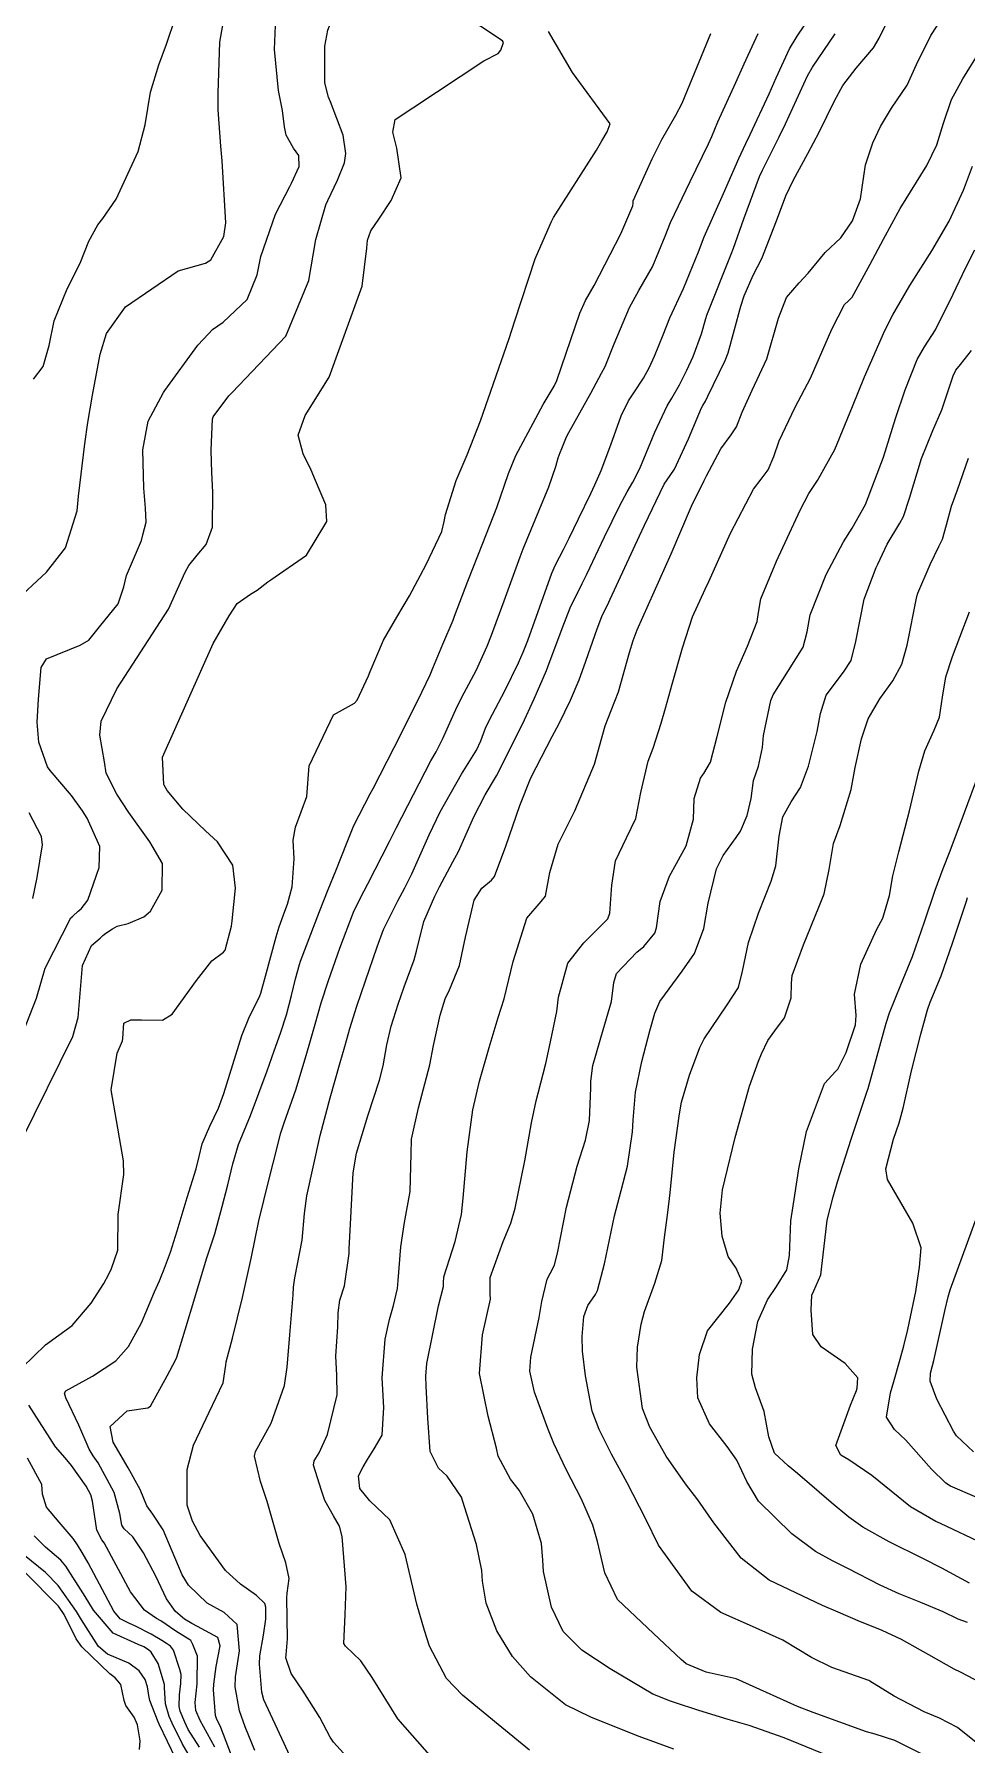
# Model space of a CAD drawing. Header units: feet. Extents: x 1313198 to 1317500, y 385000 to 389511.
# Drawn here: x 1316748.1 to 1316940, y 386686.8 to 387038.7 of the extents above; entities that cross this region are included whole.
import ezdxf

# ---------------------------------------------------------------- set-up
doc = ezdxf.new("R2010")
doc.units = ezdxf.units.FT
doc.layers.add('C-TOPO-MAJR', color=32, linetype='CONTINUOUS')

msp = doc.modelspace()

# ---------------------------------------------------------------- linework, layer by layer
at = {"layer": 'C-TOPO-MAJR'}
for points in [[(1316826.03, 387023.6), (1316840.61, 387033.24), (1316843.55, 387034.78), (1316844.15, 387035.44), (1316844.7, 387037.06), (1316844.44, 387037.38), (1316835.56, 387043.26), (1316837.77, 387049.92), (1316847.21, 387062.8), (1316851.21, 387069.67), (1316852.22, 387071.02)], [(1316800.72, 387007.43), (1316801.06, 387008.1), (1316802.64, 387011.51), (1316802.55, 387013.81), (1316801.47, 387015.28), (1316799.93, 387017.97), (1316799.6, 387019.68), (1316799.18, 387023.02), (1316798.35, 387027.17), (1316797.51, 387035.57), (1316797.87, 387043.79), (1316798.1, 387044.63), (1316800.67, 387049.4), (1316803.77, 387053.11), (1316805.13, 387054.1), (1316815.09, 387058.76), (1316822.8, 387063.2), (1316826.35, 387067.12), (1316826.78, 387067.79)], [(1316808.52, 387004.55), (1316810.48, 387008.72), (1316811.97, 387012.29), (1316812.22, 387014.22), (1316811.64, 387017.97), (1316809.08, 387024.82), (1316808.68, 387025.75), (1316807.9, 387028.75), (1316807.92, 387036.3), (1316808.54, 387039.59), (1316810.81, 387045.36), (1316811.37, 387045.79), (1316818.14, 387050.23)], [(1316872.01, 386965.79), (1316872.9, 386967.13), (1316873.47, 386967.95), (1316874.63, 386970.06), (1316875.75, 386972.49), (1316877.5, 386976.89), (1316878.91, 386980.36), (1316881.74, 386986.38), (1316884.77, 386993.93), (1316885.97, 386997.05), (1316889.96, 387005.97), (1316893.08, 387013.14), (1316894.52, 387016.25), (1316895.43, 387018.11), (1316899.31, 387026.48), (1316900.78, 387029.77), (1316903.53, 387035.71), (1316905.11, 387038.35), (1316910.98, 387047.1)], [(1316879.72, 386685.86), (1316872.61, 386688.49), (1316868.61, 386690.05), (1316862.64, 386692.46), (1316857.4, 386695.02), (1316850.24, 386700.78), (1316846.52, 386704.94), (1316843.32, 386710.2), (1316841.13, 386715.9), (1316840.35, 386720.44), (1316840.23, 386722.65), (1316839.12, 386727.97), (1316836.65, 386735.71), (1316836, 386737.75), (1316833.06, 386742.02), (1316831.26, 386743.67), (1316829.59, 386747.15), (1316829.09, 386753.97), (1316828.78, 386760.59), (1316828.68, 386762.63), (1316828.91, 386765.25), (1316831.31, 386777.08), (1316832.31, 386781.09), (1316832.33, 386781.84), (1316832.37, 386783.03), (1316834.72, 386790.33), (1316836.03, 386795.88), (1316836.4, 386799.27), (1316837.17, 386808.78), (1316838.33, 386817.43), (1316839.76, 386823.32), (1316841.72, 386830.26), (1316843.56, 386836.43), (1316844.78, 386840.29), (1316846.68, 386847.93), (1316849.49, 386856.85), (1316852.42, 386860.3), (1316853.29, 386861.4), (1316854.23, 386866.25), (1316855.93, 386872.08), (1316859.32, 386878.94), (1316863.36, 386888.51), (1316865.59, 386896.4), (1316866.79, 386899.57), (1316868.35, 386903.42), (1316870.62, 386911.52), (1316871.35, 386914), (1316872.17, 386916.16), (1316875.67, 386924), (1316879.14, 386931.83), (1316883.33, 386941.65), (1316885.97, 386946.94), (1316886.45, 386947.86), (1316889.42, 386953.39), (1316891.55, 386956.29), (1316892.61, 386957.95), (1316893.77, 386960.98), (1316895.83, 386965.46), (1316898.83, 386971.94), (1316901.27, 386980.28), (1316902.92, 386984.56), (1316905.51, 386987.56), (1316907.37, 386989.55), (1316910.83, 386993.83), (1316914.11, 386996.86), (1316916.51, 387000.32), (1316918.13, 387004.85), (1316919.14, 387011.88), (1316920.66, 387016.38), (1316922.23, 387019.72), (1316924.54, 387023.53), (1316927.73, 387028.27), (1316929.65, 387032.47), (1316932.59, 387038.5), (1316937.79, 387046.49)], [(1316743.81, 386921.77), (1316750.65, 386928.07), (1316754.52, 386933.04), (1316756.92, 386940.68), (1316757.23, 386943.67), (1316758.54, 386954.46), (1316759.15, 386958.82), (1316760.06, 386964.49), (1316761.65, 386972.88), (1316762.95, 386977.17), (1316766.88, 386982.64), (1316777.72, 386990.08), (1316783.36, 386991.59), (1316784.45, 386992.3), (1316787.13, 386997.11), (1316787.51, 386999.93), (1316786.79, 387012.68), (1316786.51, 387015.72), (1316785.97, 387023.18), (1316785.97, 387026.58), (1316786.27, 387037.11), (1316787.27, 387042.54)], [(1316747.94, 386967.79), (1316749.92, 386970.34), (1316751.15, 386974.67), (1316752.22, 386979.75), (1316754.85, 386986.34), (1316757.55, 386991.63), (1316759.36, 386996.12), (1316761.16, 386999.49), (1316762.21, 387000.8), (1316764.97, 387004.8), (1316769.48, 387014.62), (1316770.94, 387020.11), (1316772.03, 387026.78), (1316773.76, 387032.4), (1316775.34, 387036.68), (1316777.18, 387042.18)], [(1316850.05, 386685.65), (1316843.57, 386690.96), (1316836.21, 386696.98), (1316832.94, 386700.44), (1316829.47, 386707.09), (1316828.42, 386710.27), (1316826.85, 386715.74), (1316824.44, 386725.95), (1316821.27, 386733.08), (1316817.18, 386736.96), (1316815.08, 386739.5), (1316814.8, 386742.12), (1316815.79, 386743.98), (1316816.69, 386745.46), (1316818.03, 386747.7), (1316819.7, 386750.5), (1316820.07, 386756.16), (1316819.67, 386762.25), (1316820.34, 386770.2), (1316821.23, 386774.28), (1316822.02, 386777.14), (1316822.84, 386780.68), (1316823.01, 386782.29), (1316823.51, 386789.25), (1316824.3, 386794.27), (1316825.44, 386800.61), (1316825.7, 386808.36), (1316825.73, 386811.35), (1316827.2, 386817.84), (1316829.51, 386826.66), (1316830.26, 386830.65), (1316831.6, 386836.92), (1316832.69, 386840.26), (1316833.53, 386842.14), (1316835.59, 386847.15), (1316836.86, 386852.98), (1316838.64, 386860.58), (1316840.24, 386863.01), (1316842.19, 386864.69), (1316842.79, 386865.4), (1316845.16, 386871.68), (1316848, 386880.01), (1316850.31, 386885.73), (1316854.68, 386894.24), (1316856.13, 386896.88), (1316858.48, 386901.71), (1316860.25, 386905.87), (1316861.23, 386908.54), (1316863.91, 386916.39), (1316864.92, 386918.95), (1316866.34, 386921.89), (1316866.65, 386922.52), (1316872.66, 386935.55), (1316873.67, 386937.71), (1316877.76, 386946.17), (1316878.97, 386947.96), (1316879.87, 386949.27), (1316882.76, 386955.5), (1316885.42, 386961.83), (1316885.7, 386962.34), (1316886.21, 386963.24), (1316886.7, 386964.25), (1316890.29, 386971.58), (1316890.88, 386973.15), (1316893.54, 386982.78), (1316894.17, 386984.93), (1316896.07, 386989.15), (1316897.84, 386992.58), (1316900.82, 387000.31), (1316902.78, 387005.51), (1316904.26, 387008.64), (1316907.28, 387014.2), (1316909.63, 387018.55), (1316912.81, 387025.03), (1316914.53, 387028.19), (1316917.24, 387031.72), (1316920.8, 387035.96), (1316921.95, 387037.93), (1316924.09, 387042.23)], [(1316790.86, 386678.84), (1316786.52, 386690.34), (1316785.63, 386692.18), (1316785.4, 386692.81), (1316784.99, 386698.08), (1316785.04, 386699.26), (1316785.57, 386702.89), (1316786.34, 386707.11), (1316785.87, 386708.82), (1316781.7, 386711.13), (1316780.52, 386711.7), (1316779.02, 386712.62), (1316777.16, 386714.18), (1316775.35, 386716.83), (1316773.09, 386721.46), (1316770.61, 386726.3), (1316768.42, 386729.53), (1316766.62, 386731.23), (1316766.12, 386731.99), (1316765.72, 386734.37), (1316764.55, 386738.7), (1316761.27, 386744.81), (1316760.26, 386746.24), (1316759.43, 386747.63), (1316757.29, 386752.56), (1316754.58, 386758.15), (1316754.3, 386759.13), (1316754.57, 386759.58), (1316760.08, 386762.62), (1316764.86, 386765.78), (1316767.47, 386768.71), (1316770.16, 386773.6), (1316772.86, 386779.96), (1316773.85, 386782.22), (1316774.39, 386783.49), (1316774.7, 386784.32), (1316776.11, 386788.15), (1316777.49, 386792.51), (1316779.54, 386799.35), (1316781.44, 386805.3), (1316782.03, 386807.83), (1316782.66, 386810.41), (1316784.24, 386814.04), (1316786.03, 386817.75), (1316787.14, 386820.79), (1316790.84, 386832.7), (1316792.26, 386836.25), (1316794.5, 386840.87), (1316794.71, 386841.44), (1316795.66, 386844.89), (1316797.89, 386853.04), (1316798.51, 386855.08), (1316799.69, 386858.33), (1316800.21, 386859.74), (1316801.15, 386863.33), (1316801.59, 386869.05), (1316801.37, 386872.92), (1316801.87, 386875.55), (1316804.19, 386881.91), (1316804.68, 386888.21), (1316809.69, 386898.69), (1316814.02, 386901.11), (1316814.53, 386901.72), (1316816.88, 386906.75), (1316817.24, 386907.64), (1316819.97, 386914.03), (1316822.71, 386918.77), (1316825.29, 386923.18), (1316828.77, 386929.6), (1316831.99, 386936.43), (1316832.48, 386938.44), (1316832.7, 386939.9), (1316834.9, 386946.88), (1316837.16, 386952.19), (1316839.95, 386959.15), (1316845.84, 386976.1), (1316847.03, 386979.78), (1316851.21, 386992.5), (1316854.29, 386999.55), (1316854.56, 387000.22), (1316854.96, 387001.03), (1316863.82, 387014.87), (1316864.91, 387016.77), (1316865.99, 387018.64), (1316866.64, 387020.28), (1316858.86, 387030.87), (1316853.95, 387039.26)], [(1316793.49, 386685.63), (1316791.48, 386690.49), (1316790.34, 386693.79), (1316789.48, 386698.67), (1316789.54, 386700.75), (1316790.37, 386706.1), (1316789.85, 386711.53), (1316787.2, 386714.02), (1316783.71, 386715.93), (1316779.87, 386719.59), (1316778.53, 386721.73), (1316776.45, 386726.59), (1316774.64, 386731.03), (1316772.52, 386734.2), (1316771.3, 386735.94), (1316769.87, 386739.27), (1316767.44, 386743.78), (1316764.35, 386749.02), (1316763.74, 386752.24), (1316767.25, 386755.5), (1316771.51, 386756.1), (1316772.03, 386756.43), (1316775.45, 386762.72), (1316777.19, 386765.94), (1316777.43, 386766.53), (1316779.13, 386772.15), (1316781.14, 386778.77), (1316783.52, 386786.74), (1316784.78, 386790.5), (1316785.23, 386791.91), (1316786.78, 386797.54), (1316787.94, 386801.98), (1316788.94, 386806.34), (1316790.15, 386810.26), (1316792.63, 386816.28), (1316796.05, 386825.45), (1316797.47, 386829.53), (1316798.81, 386833.16), (1316800.02, 386836.99), (1316801.01, 386840.91), (1316801.88, 386844.35), (1316802.67, 386847.29), (1316802.9, 386848.01), (1316806.82, 386858.21), (1316808.6, 386862.75), (1316810.16, 386866.62), (1316812.51, 386872.52), (1316813.86, 386875.95), (1316817.26, 386882.45), (1316817.85, 386883.51), (1316822.15, 386891.94), (1316827.03, 386901.64), (1316829.55, 386906.94), (1316830.13, 386908.3), (1316832.2, 386913.25), (1316834.28, 386918.2), (1316834.57, 386918.96), (1316837.3, 386926.18), (1316840.44, 386933.99), (1316843.27, 386941.35), (1316845.69, 386948.34), (1316847.23, 386952.07), (1316852.83, 386962.54), (1316855.09, 386966.32), (1316855.67, 386967.51), (1316860.39, 386981.36), (1316861.53, 386983.91), (1316863.3, 386987.03), (1316868.82, 386997.65), (1316871.27, 387003.45), (1316871.33, 387003.95), (1316871.38, 387004.43), (1316875.28, 387013.12), (1316877.26, 387017.05), (1316880.16, 387022.07), (1316881.42, 387024.56), (1316882.56, 387027.25), (1316887.35, 387038.89)], [(1316829.96, 386684.1), (1316822.93, 386692.11), (1316817.67, 386700.64), (1316815.33, 386704.06), (1316812.13, 386707.07), (1316811.8, 386707.64), (1316812.07, 386713.48), (1316812.26, 386719.27), (1316811.46, 386729.65), (1316810.9, 386731.77), (1316809.65, 386733.89), (1316807.92, 386737.05), (1316807.19, 386739.13), (1316805.55, 386744.3), (1316805.71, 386745.22), (1316806.76, 386746.85), (1316808.44, 386750.61), (1316810.46, 386758.8), (1316810.36, 386762.85), (1316810.15, 386766.73), (1316810.55, 386772.78), (1316810.63, 386775.64), (1316810.99, 386778.26), (1316811.95, 386781.21), (1316812.88, 386787.84), (1316812.93, 386788.8), (1316813.16, 386793.92), (1316813.75, 386804.49), (1316814.45, 386808.5), (1316816.73, 386816.2), (1316819.16, 386823.52), (1316819.9, 386826.44), (1316820.67, 386830.8), (1316821.56, 386834.63), (1316822.98, 386839.18), (1316824.22, 386842.71), (1316826.26, 386848.29), (1316826.77, 386850.1), (1316828.26, 386856.2), (1316830.54, 386861.38), (1316831.53, 386863.31), (1316834.23, 386868.43), (1316835.4, 386870.58), (1316838.57, 386877.72), (1316840.87, 386882.22), (1316843.26, 386886.11), (1316845.73, 386891.04), (1316847.05, 386893.84), (1316848.59, 386896.74), (1316850.99, 386902), (1316853.51, 386907.83), (1316853.81, 386908.57), (1316856.72, 386916.46), (1316858.41, 386920.71), (1316860.86, 386925.72), (1316861.83, 386927.64), (1316865.47, 386935.31), (1316868.63, 386941.78), (1316870.12, 386944.6), (1316871.27, 386946.59), (1316872.7, 386949.36), (1316875.83, 386956.87), (1316878.38, 386962.26), (1316879.31, 386963.82), (1316880.86, 386966.57), (1316882.4, 386969.64), (1316883.69, 386972.43), (1316885.38, 386977.1), (1316886.28, 386980.22), (1316886.51, 386980.94), (1316891.52, 386993.46), (1316892, 386994.69), (1316894.15, 387000.77), (1316897.37, 387009.47), (1316897.95, 387010.74), (1316901.34, 387017.5), (1316902.68, 387020.29), (1316907.23, 387030.16), (1316908.23, 387031.97), (1316912.95, 387038.8)], [(1316864.83, 386968.96), (1316865.59, 386970.39), (1316867.47, 386975.06), (1316870.57, 386982.52), (1316872.55, 386986.03), (1316875.31, 386990.89), (1316877.94, 386997.18), (1316879.04, 386999.96), (1316883.08, 387008.46), (1316886.85, 387016.15), (1316887.52, 387017.7), (1316888.78, 387020.68), (1316892.51, 387028.79), (1316894.22, 387032.66), (1316897.05, 387038.88)], [(1316911.5, 386684.53), (1316902.39, 386688.2), (1316895.23, 386690.73), (1316890.89, 386692.01), (1316884.88, 386693.86), (1316879.83, 386695.49), (1316879, 386695.74), (1316875.43, 386697.21), (1316866.6, 386702.43), (1316860.79, 386706.23), (1316856.94, 386710.08), (1316854.56, 386715.09), (1316852.87, 386722.44), (1316852.79, 386724.78), (1316852.52, 386728.18), (1316850.7, 386734.21), (1316847.9, 386739.14), (1316846.08, 386741.41), (1316843.59, 386746.13), (1316843.21, 386747.8), (1316841.48, 386754.36), (1316839.72, 386763.19), (1316840.35, 386771.12), (1316841.97, 386778.44), (1316841.94, 386779.48), (1316841.95, 386782.94), (1316844.58, 386790.35), (1316846.16, 386794.1), (1316847.05, 386797.18), (1316849.06, 386806.94), (1316850.43, 386814.72), (1316851.37, 386819.3), (1316851.82, 386820.85), (1316853.39, 386826.93), (1316854.31, 386831.38), (1316855.61, 386837.66), (1316856, 386840.58), (1316857.93, 386847.63), (1316861.23, 386851.8), (1316866.12, 386856.72), (1316866.58, 386857.87), (1316866.94, 386863.62), (1316867.72, 386868.62), (1316870.01, 386873.41), (1316871.89, 386877.36), (1316872.95, 386882.7), (1316874.43, 386889.16), (1316875.46, 386891.85), (1316877.12, 386896.99), (1316877.98, 386900.08), (1316879.4, 386905), (1316881.52, 386912.51), (1316883.57, 386918.85), (1316886.14, 386924.54), (1316886.95, 386926.16), (1316891.41, 386936.06), (1316896.09, 386945.13), (1316897.7, 386947.16), (1316899.15, 386949.08), (1316900.29, 386951.87), (1316901.37, 386955.08), (1316904.7, 386962.01), (1316907.82, 386967.98), (1316912.2, 386978.03), (1316914.86, 386983.09), (1316915.68, 386983.84), (1316916.44, 386984.64), (1316920.11, 386991.41), (1316922.84, 386996.54), (1316926.27, 387002.86), (1316931.76, 387011.71), (1316933.83, 387015.94), (1316935.19, 387020.4), (1316936.86, 387025.31), (1316939.19, 387029.55), (1316943.12, 387035.86)], [(1316819, 387000.69), (1316821.58, 387004.52), (1316823.61, 387009.18), (1316822.73, 387015.31), (1316821.87, 387018.57), (1316822.38, 387021.18), (1316826.03, 387023.6)], [(1316936.05, 386682.22), (1316925.23, 386687.68), (1316921.15, 386688.97), (1316919.35, 386689.47), (1316908.4, 386693.41), (1316905.18, 386694.64), (1316898.79, 386697.55), (1316892.58, 386700.34), (1316886.36, 386701.71), (1316882.27, 386703.42), (1316881.25, 386704.33), (1316875.53, 386709.7), (1316868.14, 386716.69), (1316865.51, 386722.14), (1316864.03, 386728.63), (1316863.08, 386731.94), (1316860.69, 386737.34), (1316857.56, 386743.45), (1316855.05, 386748.79), (1316853.78, 386751.88), (1316851.05, 386759.36), (1316850.1, 386763.63), (1316850.31, 386766.5), (1316852.03, 386774.72), (1316852.54, 386778.01), (1316853.62, 386782.57), (1316854.87, 386784.93), (1316855.19, 386785.56), (1316855.76, 386787.9), (1316857.65, 386797.38), (1316859.8, 386805.86), (1316861.51, 386811.15), (1316862.39, 386815.25), (1316862.66, 386821.95), (1316862.66, 386823.29), (1316863.05, 386826.52), (1316865.21, 386833.88), (1316866.89, 386839.68), (1316867.35, 386843.63), (1316867.93, 386845.44), (1316872.13, 386849.86), (1316873.53, 386851.06), (1316875.83, 386853.8), (1316876.14, 386854.86), (1316876.88, 386860.27), (1316878.85, 386865.51), (1316880.28, 386868.13), (1316882.24, 386871.73), (1316883.74, 386877.24), (1316883.93, 386881.45), (1316885.18, 386885.69), (1316885.67, 386886.36), (1316885.9, 386886.63), (1316887.27, 386888.93), (1316888.62, 386894.2), (1316890.4, 386901.33), (1316892.64, 386907.68), (1316894.86, 386912.85), (1316896.86, 386917.91), (1316897.13, 386919.77), (1316897.61, 386922.54), (1316900.86, 386930.33), (1316905.73, 386940.82), (1316907.52, 386944.25), (1316909.27, 386946.88), (1316912.85, 386953.26), (1316916.49, 386962.12), (1316918.97, 386968.25), (1316923.16, 386977.8), (1316924.78, 386981.02), (1316928.27, 386987.06), (1316932.8, 386994.19), (1316936.38, 387000.29), (1316939.32, 387006.67), (1316941.17, 387011.61)], [(1316783.94, 386977.07), (1316784.76, 386977.95), (1316786.96, 386979.49), (1316791.9, 386984.16), (1316793.99, 386989.22), (1316794.76, 386992.98), (1316797.74, 387001.69), (1316800.72, 387007.43)], [(1316784.6, 386954.78), (1316784.78, 386959.52), (1316784.95, 386960.01), (1316788.14, 386964.32), (1316788.83, 386964.98), (1316799.9, 386976.6), (1316804.63, 386988.07), (1316806.07, 386996.49), (1316808.08, 387003.61), (1316808.52, 387004.55)], [(1316805.99, 386946.89), (1316805.09, 386949), (1316803.43, 386952.37), (1316802.41, 386956.25), (1316803.86, 386960.27), (1316808.81, 386968.19), (1316815.59, 386986.89), (1316816.51, 386994.72), (1316816.67, 386996.37), (1316817.37, 386998.28), (1316819, 387000.69)], [(1316946.13, 386683.87), (1316938.11, 386690.31), (1316934.42, 386692.28), (1316931.23, 386693.57), (1316925.04, 386696.79), (1316920.06, 386699.9), (1316919.84, 386700), (1316912.24, 386702.68), (1316908.05, 386704.73), (1316902.17, 386708.28), (1316895.9, 386711.11), (1316889.39, 386713.97), (1316883.45, 386718.39), (1316876.59, 386727.83), (1316873.91, 386733.33), (1316870.1, 386740.66), (1316866.88, 386746.55), (1316864.34, 386751.62), (1316862.92, 386755.45), (1316861.51, 386762.71), (1316860.94, 386767.76), (1316860.88, 386770.79), (1316861.23, 386774.89), (1316862.04, 386777.15), (1316863.59, 386779.41), (1316864.02, 386780.25), (1316865.46, 386785.7), (1316867.53, 386795.64), (1316868.9, 386800.84), (1316870.18, 386805.83), (1316871.19, 386812.88), (1316871.36, 386815.31), (1316871.81, 386821.07), (1316873.11, 386827.37), (1316874.78, 386833.68), (1316875.79, 386837.34), (1316876.87, 386839.69), (1316881.43, 386845.93), (1316883.95, 386849.59), (1316885.89, 386854.72), (1316886.76, 386859.96), (1316888.52, 386867), (1316889.89, 386869.78), (1316892.58, 386873.47), (1316893.46, 386874.76), (1316894.79, 386878), (1316895.64, 386881.45), (1316896.12, 386885.21), (1316897.12, 386888.15), (1316897.97, 386891.95), (1316898.16, 386894.46), (1316899.71, 386901.65), (1316900.18, 386902.82), (1316903.29, 386907.84), (1316906.32, 386912.64), (1316907.13, 386915.74), (1316907.76, 386919.3), (1316911.07, 386927.54), (1316914.64, 386934.26), (1316916.45, 386937.07), (1316919.16, 386941.96), (1316922.87, 386951.69), (1316925.35, 386959.64), (1316927.29, 386965.53), (1316929.79, 386971.78), (1316931.27, 386974.39), (1316933.59, 386977.92), (1316937.17, 386985.25), (1316939.77, 386990.58), (1316941.66, 386994.4)], [(1316770.47, 386935.72), (1316771.16, 386938.32), (1316771.03, 386941.22), (1316770.63, 386945.34), (1316770.42, 386953.24), (1316771.55, 386959.13), (1316774.71, 386965.03), (1316774.98, 386965.42), (1316781.77, 386974.77), (1316783.94, 386977.07)], [(1316943, 386699.44), (1316938.69, 386701.72), (1316937.4, 386702.35), (1316932.22, 386705.3), (1316926.55, 386708.47), (1316922.56, 386710.27), (1316918.32, 386712.01), (1316918.1, 386712.1), (1316913.55, 386714.03), (1316910.3, 386715.44), (1316899.32, 386720.63), (1316893.56, 386725.17), (1316887.98, 386732.41), (1316884.63, 386737.21), (1316882.12, 386740.45), (1316878.14, 386746.16), (1316874.76, 386752.1), (1316873.29, 386755.94), (1316872.12, 386764.49), (1316872.24, 386768.56), (1316873.03, 386773.34), (1316873.71, 386775.92), (1316875.82, 386781.76), (1316877.23, 386786.39), (1316877.81, 386791.13), (1316878.47, 386796.31), (1316878.98, 386800.31), (1316879.8, 386808.68), (1316880.87, 386816.62), (1316881.32, 386818.98), (1316882.96, 386824.58), (1316885.08, 386830.23), (1316885.93, 386832.05), (1316890.53, 386838.84), (1316893, 386842.61), (1316893.82, 386845.95), (1316895.08, 386851.83), (1316897.16, 386857.89), (1316899.78, 386864.5), (1316900.7, 386867.63), (1316901.37, 386873.72), (1316902.17, 386877.72), (1316903.83, 386880.8), (1316905.81, 386883.72), (1316907.45, 386888.13), (1316907.84, 386889.77), (1316909.21, 386895.24), (1316909.91, 386898.95), (1316911.08, 386902.74), (1316914.65, 386907.46), (1316916.24, 386909.88), (1316917.16, 386913.79), (1316918.9, 386922.48), (1316921.37, 386929), (1316921.7, 386929.72), (1316923.65, 386933.79), (1316926.2, 386938.14), (1316926.97, 386939.52), (1316928.19, 386943.25), (1316930.66, 386951.44), (1316933.01, 386957.2), (1316934.84, 386961.47), (1316937.2, 386968.43), (1316937.73, 386969.6), (1316938.71, 386970.77), (1316940.99, 386973.65)], [(1316858.1, 386956.81), (1316862.64, 386964.85), (1316864.83, 386968.96)], [(1316864.76, 386948.96), (1316866.77, 386954.22), (1316868.85, 386960.22), (1316870.38, 386963.33), (1316872.01, 386965.79)], [(1316856.64, 386953.49), (1316857.6, 386955.92), (1316858.1, 386956.81)], [(1316801.72, 386682.24), (1316799.51, 386687.01), (1316795.35, 386696.03), (1316794.92, 386697.62), (1316794.45, 386703.36), (1316794.55, 386705.06), (1316795.27, 386709.36), (1316795.75, 386712.6), (1316795.78, 386715.11), (1316795.53, 386715.84), (1316793.81, 386717.52), (1316790.56, 386719.83), (1316787.48, 386722.62), (1316782.26, 386729.81), (1316780.69, 386732.77), (1316779.54, 386736.1), (1316779.56, 386743.42), (1316780.9, 386748.4), (1316784.07, 386755.18), (1316786.96, 386761.28), (1316787.53, 386764.89), (1316787.62, 386765.55), (1316788.93, 386770.44), (1316790.94, 386778.79), (1316792.76, 386786.86), (1316794.35, 386794.58), (1316795.34, 386798.77), (1316795.7, 386800.2), (1316798.84, 386812.69), (1316799.53, 386814.74), (1316801.92, 386821.54), (1316803.84, 386827.91), (1316804.68, 386830.7), (1316805.93, 386835.07), (1316807.16, 386839.44), (1316808.65, 386844.01), (1316811.02, 386850.71), (1316813.82, 386858.08), (1316815.21, 386861.07), (1316816.75, 386863.94), (1316821.2, 386872.62), (1316822.57, 386875.36), (1316829.74, 386889.22), (1316830.8, 386891.09), (1316831.46, 386892.28), (1316832.17, 386893.81), (1316835.14, 386900.42), (1316836.6, 386903.21), (1316839.04, 386907.81), (1316841.33, 386912.8), (1316842.23, 386915.05), (1316844.82, 386922.18), (1316848.1, 386931.19), (1316848.73, 386932.83), (1316852.02, 386940.81), (1316853.98, 386945.61), (1316855.41, 386949.79), (1316855.89, 386951.59), (1316856.32, 386952.67)], [(1316781.63, 386931.52), (1316783.45, 386933.73), (1316784.75, 386937.29), (1316784.87, 386944.53), (1316784.67, 386948.54), (1316784.54, 386953.05), (1316784.6, 386954.78)], [(1316856.32, 386952.67), (1316856.64, 386953.49)], [(1316813.11, 386683.52), (1316809.69, 386687.3), (1316808.97, 386688.33), (1316806.84, 386692.42), (1316803.45, 386697.82), (1316800.99, 386701.46), (1316799.9, 386704.7), (1316799.91, 386705.29), (1316800.21, 386708.61), (1316800.05, 386716.98), (1316800.15, 386717.98), (1316800.57, 386721.02), (1316799.85, 386724.19), (1316798.52, 386728.18), (1316796.02, 386736.83), (1316794.66, 386740.96), (1316793.42, 386746.17), (1316793.62, 386747.11), (1316796.86, 386752.93), (1316799.61, 386760.69), (1316800.12, 386764.48), (1316800.67, 386771.12), (1316801.41, 386779.38), (1316801.46, 386780.92), (1316801.71, 386782.86), (1316803.22, 386790.61), (1316803.73, 386796.08), (1316804.19, 386799.71), (1316806.92, 386812.14), (1316808.98, 386819.89), (1316811.04, 386827.13), (1316812.01, 386830.46), (1316813.07, 386834.18), (1316814.46, 386838.73), (1316816.25, 386843.94), (1316818.65, 386850.99), (1316820, 386854.54), (1316822.9, 386860.45), (1316824.38, 386863.1), (1316825.82, 386865.99), (1316829.39, 386874), (1316831.65, 386878.7), (1316836.01, 386886.51), (1316839.08, 386891.4), (1316840, 386893.35), (1316841.03, 386896.17), (1316842.37, 386898.84), (1316844.91, 386903.61), (1316847.75, 386909.42), (1316848.72, 386911.56), (1316849.7, 386914.01), (1316854.63, 386927.81), (1316855.39, 386929.54), (1316857.03, 386932.74), (1316858.18, 386935.06), (1316860.13, 386939.03), (1316862.63, 386944.26), (1316863.45, 386945.99), (1316864.59, 386948.5), (1316864.76, 386948.96)], [(1316940.18, 386711.95), (1316938.2, 386712.65), (1316935.14, 386714.1), (1316930.55, 386716.07), (1316926.09, 386717.85), (1316922.18, 386719.59), (1316915.5, 386723.06), (1316912.35, 386724.64), (1316908.89, 386726.53), (1316903.97, 386730.21), (1316897.13, 386736.9), (1316894.72, 386740.93), (1316892.65, 386745.36), (1316890.69, 386748.12), (1316887.06, 386752.82), (1316884.67, 386758.15), (1316884.44, 386762.25), (1316885.02, 386767.11), (1316886.68, 386771.94), (1316891.19, 386777.66), (1316893.11, 386780.38), (1316893.7, 386782.18), (1316892.55, 386784.83), (1316890.92, 386787.23), (1316889.69, 386791.45), (1316889.27, 386796.19), (1316889.73, 386800.99), (1316890.2, 386802.94), (1316892.37, 386811.73), (1316895.28, 386822.27), (1316897.13, 386827.4), (1316897.74, 386828.92), (1316899.08, 386831.68), (1316900.53, 386833.67), (1316902.52, 386836.32), (1316903.89, 386840.49), (1316903.9, 386843.5), (1316904.08, 386845.04), (1316906.4, 386851.36), (1316909.56, 386859.09), (1316910.66, 386861.87), (1316911.71, 386866.84), (1316912.59, 386872.21), (1316913.96, 386875.93), (1316916.18, 386883.33), (1316917.03, 386887.88), (1316918.33, 386893.76), (1316919.71, 386897.84), (1316922.11, 386902), (1316924.79, 386905.71), (1316926.61, 386909.15), (1316927.75, 386913.06), (1316929.73, 386923.04), (1316929.96, 386923.75), (1316932.45, 386929.62), (1316934.24, 386933.33), (1316934.99, 386934.82), (1316935.83, 386937.78), (1316936.83, 386941.62), (1316938.09, 386945.01), (1316940.36, 386951.53)], [(1316796.18, 386926.04), (1316796.77, 386926.5), (1316804.14, 386931.51), (1316808.3, 386938.47), (1316808.13, 386941.91), (1316805.99, 386946.89)], [(1316761.54, 386916.78), (1316765.38, 386921.56), (1316766.57, 386925.05), (1316767.09, 386927.33), (1316770.16, 386934.54), (1316770.47, 386935.72)], [(1316762.53, 386888.99), (1316761.62, 386894.49), (1316761.87, 386897.36), (1316765.12, 386904.06), (1316775.75, 386920.42), (1316779.15, 386928.08), (1316779.88, 386929.39), (1316781.63, 386931.52)], [(1316774.8, 386884.37), (1316774.5, 386889.99), (1316784.94, 386913.37), (1316788.19, 386919.04), (1316789.87, 386921.57), (1316792.6, 386923.49), (1316794, 386924.36), (1316796.18, 386926.04)], [(1316756.05, 386857.3), (1316757.17, 386858.33), (1316757.78, 386858.77), (1316759.1, 386860.59), (1316761.49, 386867.3), (1316761.61, 386871.61), (1316758.97, 386877.44), (1316758.01, 386878.96), (1316755.75, 386882.08), (1316751.36, 386887.22), (1316750.84, 386888), (1316749.07, 386893.06), (1316748.68, 386897.2), (1316748.96, 386901.94), (1316749.55, 386908.44), (1316750.6, 386910.2), (1316757.55, 386913.06), (1316759.33, 386914.04), (1316761.54, 386916.78)], [(1316940.56, 386720.03), (1316934.86, 386723.15), (1316930.98, 386725.1), (1316924.06, 386728.55), (1316918.63, 386731.54), (1316915.75, 386733.58), (1316912.1, 386736.62), (1316905.14, 386742.62), (1316903.22, 386744.14), (1316900.46, 386746.76), (1316899.26, 386750.14), (1316898.34, 386755.34), (1316896.53, 386760.2), (1316895.75, 386763.05), (1316895.92, 386768.16), (1316897.03, 386773.86), (1316899.01, 386778.33), (1316900.88, 386781.08), (1316902.96, 386784.48), (1316903.53, 386787.46), (1316903.82, 386794.6), (1316904.6, 386799.88), (1316905.45, 386805.25), (1316906.99, 386812.98), (1316910.75, 386822.82), (1316913.07, 386825.39), (1316913.44, 386825.78), (1316915.21, 386829.22), (1316917.1, 386834.93), (1316917.25, 386836.8), (1316916.91, 386841.25), (1316918.21, 386847.36), (1316921.49, 386854.56), (1316922.7, 386856.88), (1316924.12, 386861.52), (1316924.77, 386865.57), (1316926, 386870.5), (1316928.22, 386878.97), (1316930.11, 386887.07), (1316931.35, 386891.29), (1316933.27, 386895.55), (1316934.39, 386898.19), (1316935.02, 386902.33), (1316935.69, 386906.52), (1316937.09, 386910.67), (1316938.57, 386914.66), (1316940.54, 386919.87)], [(1316764.23, 386854.65), (1316765.14, 386855.2), (1316767.46, 386855.76), (1316770.67, 386857.11), (1316772.03, 386858.32), (1316774.46, 386862.6), (1316774.52, 386868.13), (1316771.9, 386872.57), (1316767.55, 386878.59), (1316765.07, 386882.38), (1316762.92, 386886.68), (1316762.53, 386888.99)], [(1316943.59, 386728.07), (1316934.59, 386732.29), (1316933.61, 386732.74), (1316928.43, 386735.73), (1316920.48, 386742.17), (1316915.74, 386745.4), (1316914.11, 386746.36), (1316913.05, 386748.37), (1316916.04, 386756.64), (1316917.3, 386759.68), (1316917.45, 386760.15), (1316917.6, 386762.31), (1316914.98, 386765.26), (1316910.02, 386768.63), (1316908.34, 386771.22), (1316907.98, 386776.19), (1316908.15, 386779.27), (1316908.51, 386780.16), (1316909.95, 386783.47), (1316911, 386792.31), (1316911.25, 386794.73), (1316912.51, 386799.55), (1316913.42, 386802.61), (1316916.2, 386811.4), (1316918.63, 386818.58), (1316919.53, 386821.27), (1316919.69, 386821.78), (1316921.56, 386828.51), (1316923.39, 386835.27), (1316924.07, 386837.38), (1316926.43, 386843.14), (1316928.86, 386848.98), (1316931.32, 386856.1), (1316933.47, 386862.61), (1316935.16, 386867.06), (1316936.59, 386870.7), (1316939.55, 386878.57), (1316942.49, 386886.58)], [(1316770.15, 386835.94), (1316774.47, 386835.9), (1316776.45, 386837.13), (1316781.5, 386844), (1316784.64, 386848.08), (1316787.06, 386849.89), (1316787.37, 386850.3), (1316788.67, 386855.23), (1316788.86, 386856.33), (1316789.53, 386863.04), (1316788.96, 386867.74), (1316785.82, 386872.59), (1316783.33, 386874.8), (1316778.71, 386879.31), (1316775.46, 386883.11), (1316774.81, 386884.23), (1316774.8, 386884.37)], [(1316747.81, 386860.93), (1316748.73, 386865.24), (1316749.78, 386871.95), (1316749.58, 386873.65), (1316747.09, 386878.54)], [(1316942.04, 386737.69), (1316936.68, 386739.97), (1316935.69, 386740.6), (1316932.75, 386743.46), (1316927.45, 386749.42), (1316925.15, 386751.63), (1316923.48, 386754.2), (1316924.3, 386759.2), (1316925, 386761.55), (1316926.29, 386766.12), (1316927.05, 386768.84), (1316927.86, 386772.25), (1316929.54, 386780.06), (1316929.82, 386781.88), (1316930.28, 386785.05), (1316930.64, 386789.01), (1316928.89, 386794.07), (1316923.66, 386803.09), (1316923.36, 386805.25), (1316924.91, 386811.38), (1316926.1, 386814.77), (1316926.92, 386817.74), (1316928.63, 386825.45), (1316930.55, 386833.02), (1316931.89, 386838.01), (1316932.45, 386839.55), (1316934.72, 386844.98), (1316937.09, 386851.69), (1316939.97, 386860.38), (1316940.16, 386861.1)], [(1316729.47, 386802.88), (1316730.58, 386806.01), (1316732.26, 386808.61), (1316733.55, 386810.64), (1316745.83, 386833.39), (1316748.54, 386840.38), (1316750.35, 386846.58), (1316755.63, 386856.91), (1316756.05, 386857.3)], [(1316743.08, 386802.58), (1316745.53, 386811.24), (1316756.04, 386832.5), (1316757.14, 386836.4), (1316758.05, 386847.1), (1316759.88, 386851.2), (1316761.64, 386852.75), (1316762.24, 386853.26), (1316762.82, 386853.8), (1316764.23, 386854.65)], [(1316764.48, 386818.41), (1316763.94, 386821.54), (1316765.17, 386829.11), (1316766.24, 386831.6), (1316766.35, 386832.13), (1316766.57, 386835.24), (1316767.99, 386835.95), (1316770.15, 386835.94)], [(1316745.64, 386764.43), (1316750.45, 386769.09), (1316755.93, 386773.04), (1316759.82, 386777.63), (1316762.39, 386781.72), (1316763.43, 386783.62), (1316764, 386784.74), (1316765.27, 386788.56), (1316765.38, 386795.85), (1316766.53, 386804.14), (1316766.48, 386806.94), (1316764.48, 386818.41)], [(1316941.36, 386747.07), (1316937.91, 386750.33), (1316937.29, 386751.28), (1316933.84, 386757.86), (1316932.47, 386761.6), (1316932.54, 386763.22), (1316933.19, 386765.86), (1316935.58, 386776.31), (1316936.15, 386778.92), (1316936.56, 386780.35), (1316939.12, 386787.32), (1316942.19, 386795.73)], [(1316785.27, 386686.29), (1316782.26, 386691.77), (1316781.36, 386693.84), (1316781.23, 386695.51), (1316781.64, 386699.33), (1316781.71, 386704.98), (1316780.73, 386707.41), (1316780.31, 386708.22), (1316780.15, 386708.4), (1316777.21, 386710.17), (1316774.12, 386712.28), (1316773.29, 386712.79), (1316770.78, 386714.46), (1316767.9, 386718.27), (1316762.5, 386728.31), (1316762.03, 386728.96), (1316760.99, 386730.96), (1316760.1, 386736.88), (1316759.76, 386738.18), (1316758.76, 386740.01), (1316755.75, 386744.27), (1316754.45, 386745.79), (1316752.48, 386748.11), (1316747.01, 386756.63)], [(1316782.13, 386686.26), (1316779.8, 386689.94), (1316779.06, 386691.44), (1316778.16, 386693.68), (1316777.93, 386694.64), (1316777.99, 386697.03), (1316778.29, 386699.4), (1316778.31, 386701.26), (1316778.09, 386702.26), (1316776.77, 386706.27), (1316776.16, 386707.04), (1316775.31, 386707.6), (1316774.37, 386708.22), (1316772.13, 386709.54), (1316768.92, 386711.2), (1316767.55, 386711.78), (1316765.79, 386712.69), (1316764.5, 386714.24), (1316759.18, 386724.23), (1316757.94, 386726.37), (1316756.98, 386727.93), (1316756.08, 386729.24), (1316753.23, 386732.61), (1316750.6, 386735.7), (1316749.82, 386738.35), (1316749.63, 386740.31), (1316746.74, 386745.77)], [(1316781.68, 386681.59), (1316778.55, 386687.02), (1316776.46, 386691.23), (1316775.88, 386692.58), (1316775.12, 386695.22), (1316774.93, 386698.57), (1316774.88, 386699.2), (1316773.6, 386703.49), (1316772.16, 386705.83), (1316771.63, 386706.28), (1316770.65, 386706.9), (1316769.48, 386707.39), (1316764.33, 386709.77), (1316760.29, 386714.46), (1316758.59, 386717.31), (1316754.61, 386723.5), (1316753.57, 386724.78), (1316750.41, 386727.42), (1316748.09, 386729.8)], [(1316777.21, 386683.88), (1316773.83, 386691.01), (1316773.62, 386691.48), (1316771.92, 386695.87), (1316771.69, 386696.93), (1316771.44, 386698.72), (1316770.93, 386700.23), (1316769.72, 386702.01), (1316767.58, 386703.56), (1316763.17, 386705.45), (1316761.32, 386707.02), (1316757.8, 386712.48), (1316756.79, 386714.17), (1316753.01, 386719.52), (1316750.4, 386722.2), (1316746.1, 386725.72)], [(1316769.76, 386685.79), (1316769.9, 386687.59), (1316769.35, 386690.9), (1316768.65, 386692.49), (1316766.97, 386694.87), (1316766.63, 386695.9), (1316765.92, 386699.2), (1316764.77, 386700.55), (1316763.69, 386701.4), (1316757.87, 386706.96), (1316756.76, 386708.56), (1316754.29, 386713.55), (1316753.1, 386715.28), (1316746.07, 386722.39)]]:
    msp.add_lwpolyline(points, dxfattribs=at)

doc.saveas('drawing.dxf')
